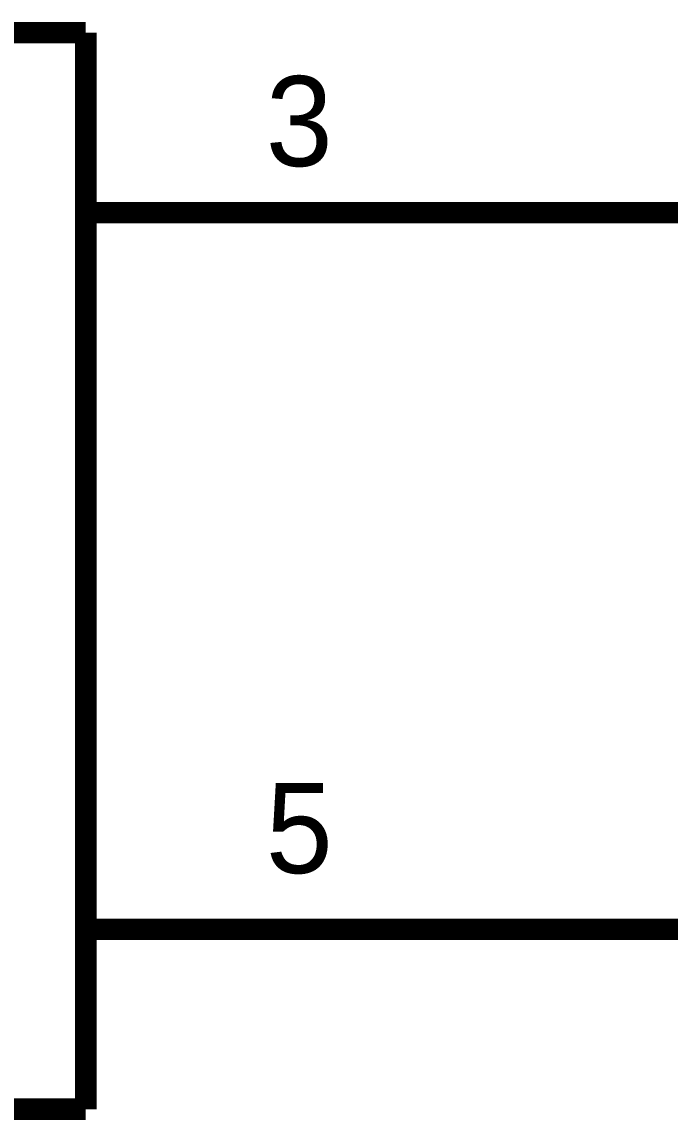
# Model space of a CAD drawing. Header units: inches. Extents: x 0 to 594, y 0 to 420.
# Drawn here: x 524.12 to 533.15, y 122.34 to 137.65 of the extents above; entities that cross this region are included whole.
import ezdxf

# ---------------------------------------------------------------- set-up
doc = ezdxf.new("R2010")
doc.units = ezdxf.units.IN
doc.layers.add('Sheet', color=255, linetype='Continuous')

msp = doc.modelspace()

# ---------------------------------------------------------------- linework, layer by layer
at = {"layer": 'Sheet'}
for points in [[(525.014, 137.499, 0.3, 0.3, 0), (495, 137.499, 0.3, 0.3, 0)], [(525.014, 122.493, 0.3, 0.3, 0), (525.014, 137.499, 0.3, 0.3, 0)], [(525.014, 134.99, 0.3, 0.3, 0), (530.008, 134.99, 0.3, 0.3, 0)], [(530.008, 134.99, 0.3, 0.3, 0), (537.512, 134.99, 0.3, 0.3, 0), (550.01, 134.99, 0.3, 0.3, 0), (552.519, 134.99, 0.3, 0.3, 0)], [(525.014, 125.001, 0.3, 0.3, 0), (530.008, 125.001, 0.3, 0.3, 0)], [(530.008, 125.001, 0.3, 0.3, 0), (537.512, 125.001, 0.3, 0.3, 0), (550.01, 125.001, 0.3, 0.3, 0), (552.519, 125.001, 0.3, 0.3, 0)], [(495, 122.493, 0.3, 0.3, 0), (525.014, 122.493, 0.3, 0.3, 0)]]:
    msp.add_lwpolyline(points, format="xyseb", dxfattribs=at)

# ---------------------------------------------------------------- texts
for s, p in [('3', (527.522, 135.64)), ('5', (527.522, 125.785))]:
    msp.add_text(s, height=1.254, dxfattribs=at).set_placement(p)

doc.saveas('drawing.dxf')
